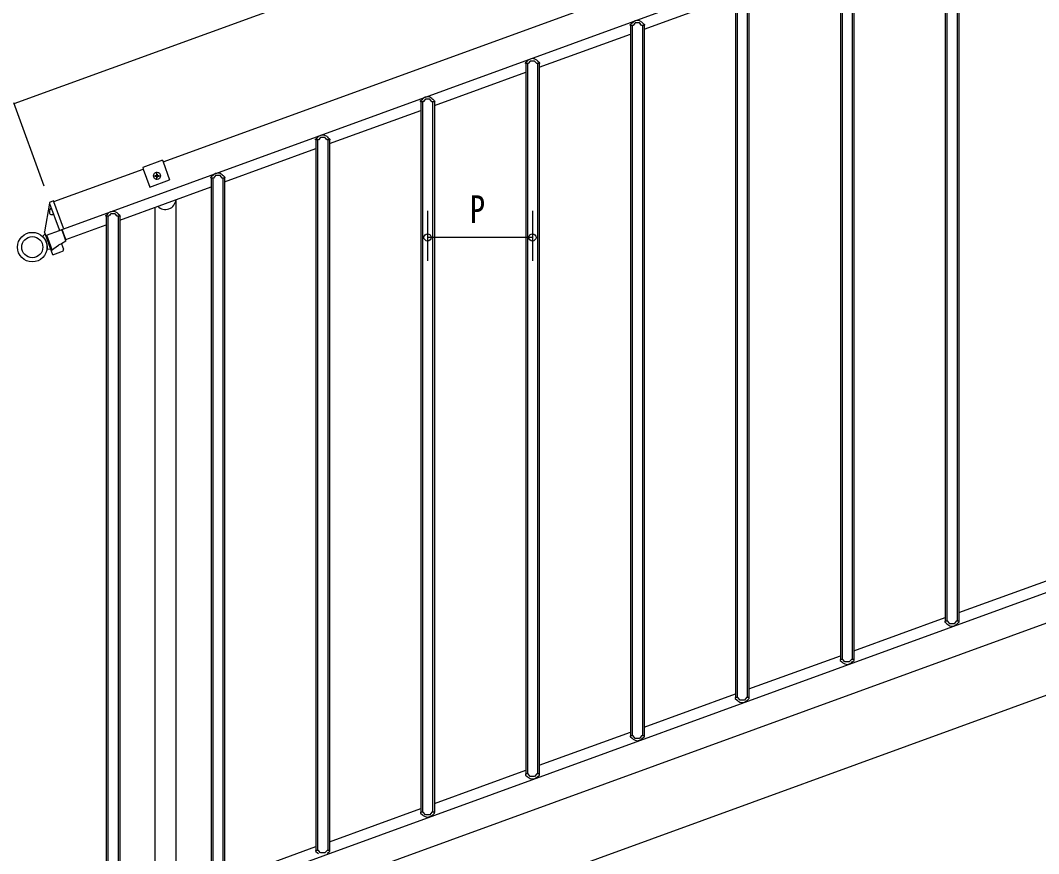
# Model space of a CAD drawing. Units: millimetres, scale not verified. Extents: x -4205 to 4205, y -2970 to 2970.
# Drawn here: x 990 to 2194, y 995 to 1980 of the extents above; entities that cross this region are included whole.
import ezdxf
from ezdxf.enums import TextEntityAlignment as Align

# ---------------------------------------------------------------- set-up
doc = ezdxf.new("R2010")
doc.units = ezdxf.units.MM
doc.header["$LTSCALE"] = 12
doc.layers.add('0-4_YKK_A1', color=4, linetype='Continuous')
doc.layers.add('0-5_YKK_D', color=6, linetype='Continuous')
doc.styles.add('ＭＳ ゴシック', font='')
doc.styles.get('ＭＳ ゴシック').set_extended_font_data('MS Gothic')

msp = doc.modelspace()

# ---------------------------------------------------------------- linework, layer by layer
at = {"layer": '0-4_YKK_A1'}
for p, q in [((1041.47, 1733.56), (2888.94, 2405.99)), ((1159.07, 1812.55), (2748.09, 2390.9)), ((2083.98, 2109.4), (2083.98, 1269.4)), ((2085.98, 2109.4), (2085.98, 1269.4)), ((2097.98, 2109.4), (2097.98, 1269.4)), ((2099.98, 2109.4), (2099.98, 1269.4)), ((1959.94, 2064.26), (1959.94, 1224.26)), ((1961.94, 2064.26), (1961.94, 1224.26)), ((1973.94, 2064.26), (1973.94, 1224.26)), ((1975.94, 2064.26), (1975.94, 1224.26)), ((1835.9, 2019.11), (1835.9, 1179.11)), ((1837.9, 2019.11), (1837.9, 1179.11)), ((1849.9, 2019.11), (1849.9, 1179.11)), ((1851.9, 2019.11), (1851.9, 1179.11)), ((1727.86, 1969.56), (1835.9, 2008.88)), ((1711.69, 1975.19), (1713.71, 1976.95)), ((1713.71, 1976.95), (1714.75, 1977.85)), ((1717.26, 1976.96), (1714.76, 1973.96)), ((1716.61, 1976.18), (1715.61, 1974.98)), ((1715.61, 1974.98), (1715.61, 1974.98)), ((1716.61, 1976.18), (1716.61, 1976.18)), ((1722.46, 1976.96), (1717.26, 1976.96)), ((1724.96, 1973.96), (1722.46, 1976.96)), ((1723.11, 1976.18), (1723.11, 1976.18)), ((1724.11, 1974.98), (1723.11, 1976.18)), ((1724.11, 1974.98), (1724.11, 1974.98)), ((1724.98, 1977.85), (1726.02, 1976.95)), ((1726.02, 1976.95), (1728.04, 1975.19)), ((1603.82, 1924.41), (1711.86, 1963.73)), ((1711.48, 1974.18), (1711.52, 1974.85)), ((1711.72, 1973.96), (1711.68, 1973.96)), ((1713.7, 1973.96), (1711.72, 1973.96)), ((1711.86, 1973.96), (1711.86, 1133.96)), ((1713.96, 1973.96), (1713.7, 1973.96)), ((1713.86, 1973.96), (1713.86, 1133.96)), ((1714.76, 1973.96), (1713.96, 1973.96)), ((1714.76, 1973.96), (1714.76, 1973.96)), ((1724.96, 1973.96), (1724.96, 1973.96)), ((1725.77, 1973.96), (1724.96, 1973.96)), ((1726.03, 1973.96), (1725.77, 1973.96)), ((1725.86, 1973.96), (1725.86, 1133.96)), ((1728.01, 1973.96), (1726.03, 1973.96)), ((1727.86, 1973.96), (1727.86, 1133.96)), ((1728.05, 1973.96), (1728.01, 1973.96)), ((1728.21, 1974.85), (1728.25, 1974.18)), ((1587.44, 1929.03), (1587.48, 1929.7)), ((1587.68, 1928.82), (1587.64, 1928.82)), ((1587.65, 1930.05), (1589.67, 1931.8)), ((1589.66, 1928.82), (1587.68, 1928.82)), ((1587.82, 1928.82), (1587.82, 1088.82)), ((1589.92, 1928.82), (1589.66, 1928.82)), ((1589.67, 1931.8), (1590.71, 1932.7)), ((1589.82, 1928.82), (1589.82, 1088.82)), ((1590.72, 1928.82), (1589.92, 1928.82)), ((1593.22, 1931.82), (1590.72, 1928.82)), ((1590.72, 1928.82), (1590.72, 1928.82)), ((1592.57, 1931.04), (1591.57, 1929.84)), ((1591.57, 1929.84), (1591.57, 1929.84)), ((1592.57, 1931.04), (1592.57, 1931.04)), ((1598.42, 1931.82), (1593.22, 1931.82)), ((1600.92, 1928.82), (1598.42, 1931.82)), ((1599.07, 1931.04), (1599.07, 1931.04)), ((1600.07, 1929.84), (1599.07, 1931.04)), ((1600.07, 1929.84), (1600.07, 1929.84)), ((1600.92, 1928.82), (1600.92, 1928.82)), ((1601.73, 1928.82), (1600.92, 1928.82)), ((1600.94, 1932.7), (1601.98, 1931.8)), ((1601.99, 1928.82), (1601.73, 1928.82)), ((1601.82, 1928.82), (1601.82, 1088.82)), ((1601.98, 1931.8), (1604, 1930.05)), ((1603.97, 1928.82), (1601.99, 1928.82)), ((1603.82, 1928.82), (1603.82, 1088.82)), ((1604.01, 1928.82), (1603.97, 1928.82)), ((1604.17, 1929.7), (1604.21, 1929.03)), ((1479.79, 1879.26), (1587.82, 1918.59)), ((1463.4, 1883.88), (1463.44, 1884.55)), ((1463.64, 1883.67), (1463.6, 1883.67)), ((1463.61, 1884.9), (1465.63, 1886.66)), ((1465.62, 1883.67), (1463.64, 1883.67)), ((1463.79, 1883.67), (1463.79, 1043.67)), ((1465.88, 1883.67), (1465.62, 1883.67)), ((1465.63, 1886.66), (1466.67, 1887.56)), ((1465.79, 1883.67), (1465.79, 1043.67)), ((1466.69, 1883.67), (1465.88, 1883.67)), ((1469.19, 1886.67), (1466.69, 1883.67)), ((1466.69, 1883.67), (1466.69, 1883.67)), ((1468.54, 1885.89), (1467.54, 1884.69)), ((1467.54, 1884.69), (1467.54, 1884.69)), ((1468.54, 1885.89), (1468.54, 1885.89)), ((1474.39, 1886.67), (1469.19, 1886.67)), ((1476.89, 1883.67), (1474.39, 1886.67)), ((1475.04, 1885.89), (1475.04, 1885.89)), ((1476.04, 1884.69), (1475.04, 1885.89)), ((1476.04, 1884.69), (1476.04, 1884.69)), ((1476.89, 1883.67), (1476.89, 1883.67)), ((1477.69, 1883.67), (1476.89, 1883.67)), ((1476.9, 1887.56), (1477.94, 1886.66)), ((1477.95, 1883.67), (1477.69, 1883.67)), ((1477.79, 1883.67), (1477.79, 1043.67)), ((1477.94, 1886.66), (1479.96, 1884.9)), ((1479.93, 1883.67), (1477.95, 1883.67)), ((1479.79, 1883.67), (1479.79, 1043.67)), ((1479.97, 1883.67), (1479.93, 1883.67)), ((1480.13, 1884.55), (1480.17, 1883.88)), ((1355.75, 1834.12), (1463.79, 1873.44)), ((1339.36, 1838.74), (1339.4, 1839.41)), ((1339.6, 1838.52), (1339.56, 1838.52)), ((1339.57, 1839.75), (1341.59, 1841.51)), ((1341.58, 1838.52), (1339.6, 1838.52)), ((1339.75, 1838.52), (1339.75, 998.52)), ((1341.84, 1838.52), (1341.58, 1838.52)), ((1341.59, 1841.51), (1342.63, 1842.41)), ((1341.75, 1838.52), (1341.75, 998.52)), ((1342.65, 1838.52), (1341.84, 1838.52)), ((1345.15, 1841.52), (1342.65, 1838.52)), ((1342.65, 1838.52), (1342.65, 1838.52)), ((1344.5, 1840.74), (1343.5, 1839.54)), ((1343.5, 1839.54), (1343.5, 1839.54)), ((1344.5, 1840.74), (1344.5, 1840.74)), ((1350.35, 1841.52), (1345.15, 1841.52)), ((1352.85, 1838.52), (1350.35, 1841.52)), ((1351, 1840.74), (1351, 1840.74)), ((1352, 1839.54), (1351, 1840.74)), ((1352, 1839.54), (1352, 1839.54)), ((1352.85, 1838.52), (1352.85, 1838.52)), ((1353.65, 1838.52), (1352.85, 1838.52)), ((1352.86, 1842.41), (1353.9, 1841.51)), ((1353.91, 1838.52), (1353.65, 1838.52)), ((1353.75, 1838.52), (1353.75, 998.52)), ((1353.9, 1841.51), (1355.92, 1839.75)), ((1355.89, 1838.52), (1353.91, 1838.52)), ((1355.75, 1838.52), (1355.75, 998.52)), ((1355.93, 1838.52), (1355.89, 1838.52)), ((1356.09, 1839.41), (1356.13, 1838.74)), ((1231.71, 1788.97), (1339.75, 1828.29)), ((1158.38, 1814.43), (1159.07, 1812.55)), ((1159.07, 1812.55), (1166.76, 1791.4)), ((1029.86, 1765.52), (1135.58, 1804)), ((1135.58, 1804), (1143.27, 1782.85)), ((1147.22, 1796.06), (1156.32, 1796.06)), ((1149.69, 1796.41), (1149.69, 1795.71)), ((1149.69, 1796.41), (1150.92, 1796.41)), ((1149.69, 1795.71), (1150.92, 1795.71)), ((1151.42, 1798.13), (1152.12, 1798.13)), ((1151.42, 1798.13), (1151.42, 1796.91)), ((1151.42, 1795.21), (1151.42, 1793.98)), ((1151.77, 1791.51), (1151.77, 1800.61)), ((1152.12, 1798.13), (1152.12, 1796.91)), ((1152.12, 1795.21), (1152.12, 1793.98)), ((1152.62, 1796.41), (1153.84, 1796.41)), ((1152.62, 1795.71), (1153.84, 1795.71)), ((1153.84, 1796.41), (1153.84, 1795.71)), ((1215.53, 1794.61), (1217.55, 1796.36)), ((1217.55, 1796.36), (1218.59, 1797.26)), ((1221.11, 1796.38), (1218.61, 1793.38)), ((1220.46, 1795.6), (1219.46, 1794.4)), ((1219.46, 1794.4), (1219.46, 1794.4)), ((1220.46, 1795.6), (1220.46, 1795.6)), ((1226.31, 1796.38), (1221.11, 1796.38)), ((1228.81, 1793.38), (1226.31, 1796.38)), ((1226.96, 1795.6), (1226.96, 1795.6)), ((1227.96, 1794.4), (1226.96, 1795.6)), ((1227.96, 1794.4), (1227.96, 1794.4)), ((1228.82, 1797.26), (1229.86, 1796.36)), ((1229.86, 1796.36), (1231.88, 1794.61)), ((1107.67, 1743.82), (1215.71, 1783.15)), ((1143.27, 1782.85), (1166.76, 1791.4)), ((1151.42, 1793.98), (1152.12, 1793.98)), ((1215.32, 1793.59), (1215.36, 1794.26)), ((1215.56, 1793.38), (1215.52, 1793.38)), ((1217.54, 1793.38), (1215.56, 1793.38)), ((1215.71, 1793.38), (1215.71, 953.38)), ((1217.8, 1793.38), (1217.54, 1793.38)), ((1217.71, 1793.38), (1217.71, 953.38)), ((1218.61, 1793.38), (1217.8, 1793.38)), ((1218.61, 1793.38), (1218.61, 1793.38)), ((1228.81, 1793.38), (1228.81, 1793.38)), ((1229.62, 1793.38), (1228.81, 1793.38)), ((1229.87, 1793.38), (1229.62, 1793.38)), ((1229.71, 1793.38), (1229.71, 953.38)), ((1231.85, 1793.38), (1229.87, 1793.38)), ((1231.71, 1793.38), (1231.71, 953.38)), ((1231.89, 1793.38), (1231.85, 1793.38)), ((1232.05, 1794.26), (1232.09, 1793.59)), ((1024.59, 1763.92), (1018.61, 1730.04)), ((1029.22, 1766.33), (1024.72, 1764.37)), ((1029.86, 1765.5), (1029.63, 1766.16)), ((1041.21, 1734.32), (1029.86, 1765.5)), ((1149.19, 1758.93), (1149.19, 933.58)), ((1174.19, 1768.03), (1174.19, 942.67)), ((1091.28, 1748.44), (1091.32, 1749.11)), ((1091.52, 1748.23), (1091.48, 1748.23)), ((1091.49, 1749.46), (1093.51, 1751.22)), ((1093.5, 1748.23), (1091.52, 1748.23)), ((1091.67, 1748.23), (1091.67, 908.23)), ((1093.76, 1748.23), (1093.5, 1748.23)), ((1093.51, 1751.22), (1094.55, 1752.12)), ((1093.67, 1748.23), (1093.67, 908.23)), ((1094.57, 1748.23), (1093.76, 1748.23)), ((1097.07, 1751.23), (1094.57, 1748.23)), ((1094.57, 1748.23), (1094.57, 1748.23)), ((1096.42, 1750.45), (1095.42, 1749.25)), ((1095.42, 1749.25), (1095.42, 1749.25)), ((1096.42, 1750.45), (1096.42, 1750.45)), ((1102.27, 1751.23), (1097.07, 1751.23)), ((1104.77, 1748.23), (1102.27, 1751.23)), ((1102.92, 1750.45), (1102.92, 1750.45)), ((1103.92, 1749.25), (1102.92, 1750.45)), ((1103.92, 1749.25), (1103.92, 1749.25)), ((1104.77, 1748.23), (1104.77, 1748.23)), ((1105.58, 1748.23), (1104.77, 1748.23)), ((1104.78, 1752.12), (1105.82, 1751.22)), ((1105.83, 1748.23), (1105.58, 1748.23)), ((1105.67, 1748.23), (1105.67, 908.23)), ((1105.82, 1751.22), (1107.84, 1749.46)), ((1107.81, 1748.23), (1105.83, 1748.23)), ((1107.67, 1748.23), (1107.67, 908.23)), ((1107.85, 1748.23), (1107.81, 1748.23)), ((1108.01, 1749.11), (1108.05, 1748.44)), ((1471.79, 1754.67), (1471.79, 1695.6)), ((1595.82, 1754.67), (1595.82, 1695.6)), ((1041.45, 1733.66), (1041.21, 1734.32)), ((1044.06, 1720.67), (1091.67, 1738)), ((1016.37, 1724.37), (1019.52, 1727.55)), ((1028.54, 1702.78), (1018.61, 1730.04)), ((1021.17, 1725.96), (1036.67, 1731.6)), ((1027.76, 1708.7), (1021.44, 1726.06)), ((1036.67, 1731.6), (1041.27, 1733.28)), ((1041.87, 1725.2), (1039.21, 1732.53)), ((1044.06, 1720.67), (1039.68, 1732.7)), ((1044.05, 1719.21), (1041.87, 1725.2)), ((1043.94, 1718.86), (1039.01, 1715.51)), ((1039.01, 1715.51), (1041.2, 1709.52)), ((1021.68, 1709.79), (1026.13, 1709.38)), ((1026.54, 1708.26), (1027.76, 1708.7)), ((1046.94, 882.53), (2894.41, 1554.95)), ((1058.59, 850.58), (2906.03, 1523)), ((1174.19, 807.52), (2761.7, 1385.33)), ((2099.98, 1279.64), (2208.02, 1318.96)), ((1975.94, 1234.49), (2083.98, 1273.81)), ((2083.6, 1269.19), (2083.64, 1268.52)), ((2083.84, 1269.4), (2083.79, 1269.4)), ((2083.81, 1268.18), (2085.83, 1266.42)), ((2085.82, 1269.4), (2083.84, 1269.4)), ((2086.07, 1269.4), (2085.82, 1269.4)), ((2085.83, 1266.42), (2086.87, 1265.52)), ((2086.88, 1269.4), (2086.07, 1269.4)), ((2089.38, 1266.4), (2086.88, 1269.4)), ((2086.88, 1269.4), (2086.88, 1269.4)), ((2094.58, 1266.4), (2089.38, 1266.4)), ((2097.08, 1269.4), (2094.58, 1266.4)), ((2097.08, 1269.4), (2097.08, 1269.4)), ((2097.89, 1269.4), (2097.08, 1269.4)), ((2097.1, 1265.52), (2098.13, 1266.42)), ((2098.15, 1269.4), (2097.89, 1269.4)), ((2098.13, 1266.42), (2100.16, 1268.18)), ((2100.13, 1269.4), (2098.15, 1269.4)), ((2100.17, 1269.4), (2100.13, 1269.4)), ((2100.33, 1268.52), (2100.37, 1269.19)), ((1851.9, 1189.34), (1959.94, 1228.67)), ((1959.56, 1224.05), (1959.6, 1223.38)), ((1959.8, 1224.26), (1959.76, 1224.26)), ((1959.77, 1223.03), (1961.79, 1221.27)), ((1961.78, 1224.26), (1959.8, 1224.26)), ((1962.03, 1224.26), (1961.78, 1224.26)), ((1961.79, 1221.27), (1962.83, 1220.37)), ((1962.84, 1224.26), (1962.03, 1224.26)), ((1965.34, 1221.26), (1962.84, 1224.26)), ((1962.84, 1224.26), (1962.84, 1224.26)), ((1970.54, 1221.26), (1965.34, 1221.26)), ((1973.04, 1224.26), (1970.54, 1221.26)), ((1973.04, 1224.26), (1973.04, 1224.26)), ((1973.85, 1224.26), (1973.04, 1224.26)), ((1973.06, 1220.37), (1974.1, 1221.27)), ((1974.11, 1224.26), (1973.85, 1224.26)), ((1974.1, 1221.27), (1976.12, 1223.03)), ((1976.09, 1224.26), (1974.11, 1224.26)), ((1976.13, 1224.26), (1976.09, 1224.26)), ((1976.29, 1223.38), (1976.33, 1224.05)), ((1727.86, 1144.2), (1835.9, 1183.52)), ((1835.52, 1178.9), (1835.56, 1178.23)), ((1835.76, 1179.11), (1835.72, 1179.11)), ((1835.73, 1177.88), (1837.75, 1176.12)), ((1837.74, 1179.11), (1835.76, 1179.11)), ((1837.99, 1179.11), (1837.74, 1179.11)), ((1837.75, 1176.12), (1838.79, 1175.22)), ((1838.8, 1179.11), (1837.99, 1179.11)), ((1841.3, 1176.11), (1838.8, 1179.11)), ((1838.8, 1179.11), (1838.8, 1179.11)), ((1846.5, 1176.11), (1841.3, 1176.11)), ((1849, 1179.11), (1846.5, 1176.11)), ((1849, 1179.11), (1849, 1179.11)), ((1849.81, 1179.11), (1849, 1179.11)), ((1849.02, 1175.22), (1850.06, 1176.12)), ((1850.07, 1179.11), (1849.81, 1179.11)), ((1850.06, 1176.12), (1852.08, 1177.88)), ((1852.05, 1179.11), (1850.07, 1179.11)), ((1852.09, 1179.11), (1852.05, 1179.11)), ((1852.25, 1178.23), (1852.29, 1178.9)), ((1603.82, 1099.05), (1711.86, 1138.37)), ((1711.48, 1133.75), (1711.52, 1133.08)), ((1711.72, 1133.96), (1711.68, 1133.96)), ((1711.69, 1132.74), (1713.71, 1130.98)), ((1713.7, 1133.96), (1711.72, 1133.96)), ((1713.96, 1133.96), (1713.7, 1133.96)), ((1714.76, 1133.96), (1713.96, 1133.96)), ((1717.26, 1130.96), (1714.76, 1133.96)), ((1714.76, 1133.96), (1714.76, 1133.96)), ((1724.96, 1133.96), (1722.46, 1130.96)), ((1724.96, 1133.96), (1724.96, 1133.96)), ((1725.77, 1133.96), (1724.96, 1133.96)), ((1726.03, 1133.96), (1725.77, 1133.96)), ((1726.02, 1130.98), (1728.04, 1132.74)), ((1728.01, 1133.96), (1726.03, 1133.96)), ((1728.05, 1133.96), (1728.01, 1133.96)), ((1728.21, 1133.08), (1728.25, 1133.75)), ((1713.71, 1130.98), (1714.75, 1130.08)), ((1722.46, 1130.96), (1717.26, 1130.96)), ((1724.98, 1130.08), (1726.02, 1130.98)), ((1479.79, 1053.9), (1587.82, 1093.23)), ((1587.44, 1088.61), (1587.48, 1087.94)), ((1587.68, 1088.82), (1587.64, 1088.82)), ((1587.65, 1087.59), (1589.67, 1085.83)), ((1589.66, 1088.82), (1587.68, 1088.82)), ((1589.92, 1088.82), (1589.66, 1088.82)), ((1589.67, 1085.83), (1590.71, 1084.93)), ((1590.72, 1088.82), (1589.92, 1088.82)), ((1593.22, 1085.82), (1590.72, 1088.82)), ((1590.72, 1088.82), (1590.72, 1088.82)), ((1598.42, 1085.82), (1593.22, 1085.82)), ((1600.92, 1088.82), (1598.42, 1085.82)), ((1600.92, 1088.82), (1600.92, 1088.82)), ((1601.73, 1088.82), (1600.92, 1088.82)), ((1600.94, 1084.93), (1601.98, 1085.83)), ((1601.99, 1088.82), (1601.73, 1088.82)), ((1601.98, 1085.83), (1604, 1087.59)), ((1603.97, 1088.82), (1601.99, 1088.82)), ((1604.01, 1088.82), (1603.97, 1088.82)), ((1604.17, 1087.94), (1604.21, 1088.61)), ((1355.75, 1008.76), (1463.79, 1048.08)), ((1463.4, 1043.46), (1463.44, 1042.79)), ((1463.64, 1043.67), (1463.6, 1043.67)), ((1463.61, 1042.44), (1465.63, 1040.68)), ((1465.62, 1043.67), (1463.64, 1043.67)), ((1465.88, 1043.67), (1465.62, 1043.67)), ((1465.63, 1040.68), (1466.67, 1039.78)), ((1466.69, 1043.67), (1465.88, 1043.67)), ((1469.19, 1040.67), (1466.69, 1043.67)), ((1466.69, 1043.67), (1466.69, 1043.67)), ((1474.39, 1040.67), (1469.19, 1040.67)), ((1476.89, 1043.67), (1474.39, 1040.67)), ((1476.89, 1043.67), (1476.89, 1043.67)), ((1477.69, 1043.67), (1476.89, 1043.67)), ((1476.9, 1039.78), (1477.94, 1040.68)), ((1477.95, 1043.67), (1477.69, 1043.67)), ((1477.94, 1040.68), (1479.96, 1042.44)), ((1479.93, 1043.67), (1477.95, 1043.67)), ((1479.97, 1043.67), (1479.93, 1043.67)), ((1480.13, 1042.79), (1480.17, 1043.46)), ((1231.71, 963.61), (1339.75, 1002.93)), ((1339.36, 998.31), (1339.4, 997.64)), ((1339.6, 998.52), (1339.56, 998.52)), ((1339.57, 997.3), (1341.59, 995.54)), ((1341.58, 998.52), (1339.6, 998.52)), ((1341.84, 998.52), (1341.58, 998.52)), ((1341.59, 995.54), (1342.63, 994.64)), ((1342.65, 998.52), (1341.84, 998.52)), ((1345.15, 995.52), (1342.65, 998.52)), ((1342.65, 998.52), (1342.65, 998.52)), ((1350.35, 995.52), (1345.15, 995.52)), ((1352.85, 998.52), (1350.35, 995.52)), ((1352.85, 998.52), (1352.85, 998.52)), ((1353.65, 998.52), (1352.85, 998.52)), ((1352.86, 994.64), (1353.9, 995.54)), ((1353.91, 998.52), (1353.65, 998.52)), ((1353.9, 995.54), (1355.92, 997.3)), ((1355.89, 998.52), (1353.91, 998.52)), ((1355.93, 998.52), (1355.89, 998.52)), ((1356.09, 997.64), (1356.13, 998.31))]:
    msp.add_line(p, q, dxfattribs=at)
for points in [[(1158.38, 1814.43), (1134.89, 1805.88), (1135.58, 1804)], [(1026.36, 1759.05), (1025.65, 1757.4), (1025.17, 1756.12), (1024.78, 1754.79), (1024.6, 1753.91), (1024.52, 1753), (1024.55, 1752.42), (1024.67, 1751.84), (1024.96, 1751.23), (1025.43, 1750.76), (1026.12, 1750.44), (1026.73, 1750.32), (1027.36, 1750.29), (1028.7, 1750.45), (1029.43, 1750.62)], [(1024.56, 1764), (1024.8, 1763.34), (1036.05, 1732.44), (1036.28, 1731.78)], [(1027.76, 1708.7), (1029.66, 1710.04), (1035.29, 1714.05)], [(1028.54, 1702.78), (1038.12, 1706.27), (1040, 1706.95)]]:
    msp.add_lwpolyline(points, dxfattribs=at)
for centre, radius in [((1151.77, 1796.06), 4.25), ((1004.29, 1711.72), 17.5), ((1004.29, 1711.72), 12.5)]:
    msp.add_circle(centre, radius, dxfattribs=at)
for centre, radius, start, end in [((1712.02, 1974.82), 0.5, 131, 176.5), ((1719.86, 1971.96), 7.8, 49, 131), ((1727.71, 1974.82), 0.5, 3.5, 49), ((1711.68, 1974.16), 0.2, 176.5, 270), ((1728.05, 1974.16), 0.2, 270, 3.5), ((1587.64, 1929.02), 0.2, 176.5, 270), ((1587.98, 1929.67), 0.5, 131, 176.5), ((1595.82, 1926.82), 7.8, 49, 131), ((1603.67, 1929.67), 0.5, 3.5, 49), ((1604.01, 1929.02), 0.2, 270, 3.5), ((1463.6, 1883.87), 0.2, 176.5, 270), ((1463.94, 1884.52), 0.5, 131, 176.5), ((1471.79, 1881.67), 7.8, 49, 131), ((1479.63, 1884.52), 0.5, 3.5, 49), ((1479.97, 1883.87), 0.2, 270, 3.5), ((1347.75, 1836.52), 7.8, 49, 131), ((1339.56, 1838.72), 0.2, 176.5, 270), ((1339.9, 1839.38), 0.5, 131, 176.5), ((1355.59, 1839.38), 0.5, 3.5, 49), ((1355.93, 1838.72), 0.2, 270, 3.5), ((1150.92, 1796.91), 0.5, 270, 0), ((1150.92, 1795.21), 0.5, 0, 90), ((1152.62, 1796.91), 0.5, 180, 270), ((1152.62, 1795.21), 0.5, 90, 180), ((1215.86, 1794.23), 0.5, 131, 176.5), ((1223.71, 1791.38), 7.8, 49, 131), ((1231.55, 1794.23), 0.5, 3.5, 49), ((1215.52, 1793.58), 0.2, 176.5, 270), ((1231.89, 1793.58), 0.2, 270, 3.5), ((1024.84, 1764.1), 0.3, 113.5, 200), ((1029.34, 1766.06), 0.3, 20, 113.5), ((1161.69, 1768.8), 12.5, 223.57811, 356.42189), ((1091.48, 1748.43), 0.2, 176.5, 270), ((1091.82, 1749.08), 0.5, 131, 176.5), ((1099.67, 1746.23), 7.8, 49, 131), ((1107.51, 1749.08), 0.5, 3.5, 49), ((1107.85, 1748.43), 0.2, 270, 3.5), ((1004.29, 1711.72), 17.8, 353.70346, 46.29654), ((1036.57, 1731.88), 0.3, 200, 290), ((1041.17, 1733.56), 0.3, 290, 20), ((1039.87, 1707.81), 7.75, 96.36578, 126.30074), ((1043.77, 1719.11), 0.3, 304.23433, 20), ((1039.32, 1708.83), 2, 290, 20), ((2083.79, 1269.2), 0.2, 90, 183.5), ((2084.14, 1268.55), 0.5, 183.5, 229), ((2091.98, 1271.4), 7.8, 229, 311), ((2099.83, 1268.55), 0.5, 311, 356.5), ((2100.17, 1269.2), 0.2, 356.5, 90), ((1959.76, 1224.06), 0.2, 90, 183.5), ((1960.1, 1223.41), 0.5, 183.5, 229), ((1967.94, 1226.26), 7.8, 229, 311), ((1975.79, 1223.41), 0.5, 311, 356.5), ((1976.13, 1224.06), 0.2, 356.5, 90), ((1835.72, 1178.91), 0.2, 90, 183.5), ((1836.06, 1178.26), 0.5, 183.5, 229), ((1843.9, 1181.11), 7.8, 229, 311), ((1851.75, 1178.26), 0.5, 311, 356.5), ((1852.09, 1178.91), 0.2, 356.5, 90), ((1711.68, 1133.76), 0.2, 90, 183.5), ((1712.02, 1133.11), 0.5, 183.5, 229), ((1727.71, 1133.11), 0.5, 311, 356.5), ((1728.05, 1133.76), 0.2, 356.5, 90), ((1719.86, 1135.96), 7.8, 229, 311), ((1587.64, 1088.62), 0.2, 90, 183.5), ((1587.98, 1087.97), 0.5, 183.5, 229), ((1595.82, 1090.82), 7.8, 229, 311), ((1603.67, 1087.97), 0.5, 311, 356.5), ((1604.01, 1088.62), 0.2, 356.5, 90), ((1463.6, 1043.47), 0.2, 90, 183.5), ((1463.94, 1042.82), 0.5, 183.5, 229), ((1471.79, 1045.67), 7.8, 229, 311), ((1479.63, 1042.82), 0.5, 311, 356.5), ((1479.97, 1043.47), 0.2, 356.5, 90), ((1339.56, 998.32), 0.2, 90, 183.5), ((1339.9, 997.67), 0.5, 183.5, 229), ((1355.59, 997.67), 0.5, 311, 356.5), ((1355.93, 998.32), 0.2, 356.5, 90)]:
    msp.add_arc(centre, radius, start, end, dxfattribs=at)
msp.add_ellipse((1021.07, 1726.24), major_axis=(-0.949, -0.345), ratio=0.29701, start_param=0, end_param=1.5707963, dxfattribs=at)
at = {"layer": '0-5_YKK_D'}
for p, q in [((982.88, 1881.44), (2838.77, 2556.93)), ((1018.45, 1783.71), (982.54, 1882.38)), ((1595.82, 1723.2), (1471.79, 1723.2))]:
    msp.add_line(p, q, dxfattribs=at)
for centre in [(1471.79, 1723.2), (1595.82, 1723.2)]:
    msp.add_circle(centre, 4.25, dxfattribs=at)

# ---------------------------------------------------------------- texts
at = {"layer": '0-5_YKK_D', "style": 'ＭＳ ゴシック', "width": 0.8}
msp.add_text('P', height=32.99, dxfattribs=at).set_placement((1521.81, 1730.2), align=Align.BOTTOM_LEFT)

doc.saveas('drawing.dxf')
